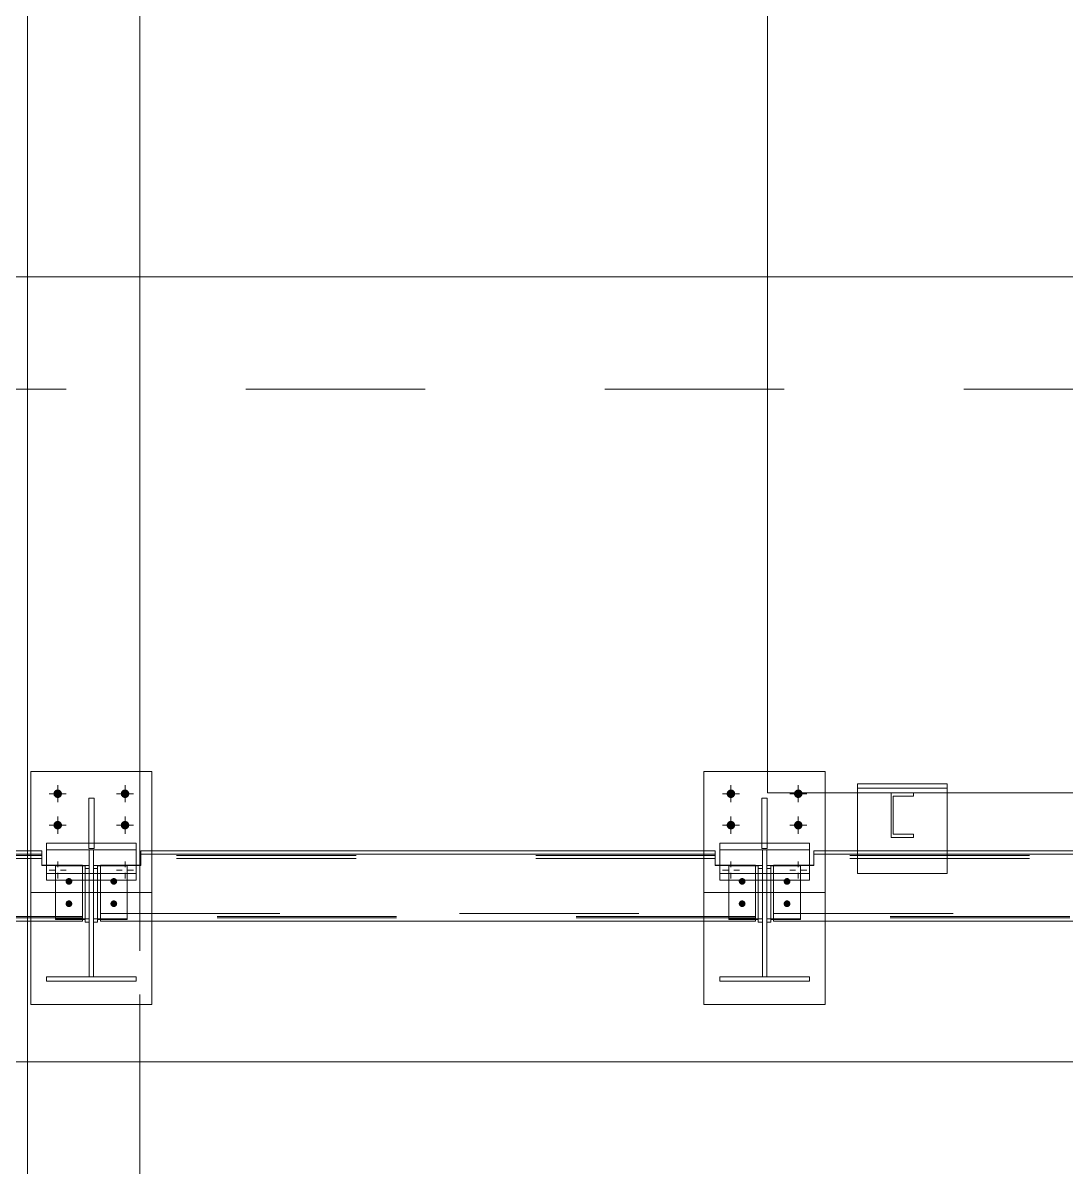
# Model space of a CAD drawing. Header units: millimetres. Extents: x 652937 to 1670132, y 1473552 to 2851037.
# Drawn here: x 663591.984 to 663594.308, y 1524459.759 to 1524462.309 of the extents above; entities that cross this region are included whole.
import ezdxf

# ---------------------------------------------------------------- set-up
doc = ezdxf.new("R2010")
doc.units = ezdxf.units.MM
doc.linetypes.add('XKITLINE00', pattern=[0])
doc.linetypes.add('XKITLINE02', pattern=[4, 2, -2])
for name, color, linetype, lineweight in [('Bolt', 7, 'Continuous', 0), ('Part', 7, 'Continuous', 0), ('S-GRID', 7, 'Continuous', 9)]:
    doc.layers.add(name, color=color, linetype=linetype, lineweight=lineweight)

# ---------------------------------------------------------------- blocks, each defined once
blk = doc.blocks.new('*A19991491')
at = {"layer": 'S-GRID', "color": 7, "linetype": 'XKITLINE00', "lineweight": 0}
for p, q in [((704.080443, 31.468115), (712.017943, 31.468115)), ((713.605443, 31.468115), (715.192943, 31.468115)), ((716.780443, 31.468115), (724.717943, 31.468115))]:
    blk.add_line(p, q, dxfattribs=at)
blk = doc.blocks.new('*A20001492')
at = {"layer": 'Part', "color": 7, "linetype": 'XKITLINE00', "lineweight": 0}
for p, q in [((694.159217, 31.468115), (716.152661, 31.468115)), ((694.159217, 22.718115), (731.152682, 22.718115))]:
    blk.add_line(p, q, dxfattribs=at)
at = {"layer": 'Part', "color": 7, "linetype": 'XKITLINE02', "lineweight": 0}
blk.add_line((716.152661, 31.468115), (723.552661, 31.468115), dxfattribs=at)
blk = doc.blocks.new('*A20041496')
at = {"layer": 'Part', "color": 7, "linetype": 'XKITLINE00', "lineweight": 0}
for p, q in [((701.669207, 25.069122), (701.669205, 25.032985)), ((701.669205, 25.032985), (701.669205, 24.908566)), ((701.669205, 25.032985), (708.069205, 25.032985)), ((708.069207, 25.069122), (701.669207, 25.069122)), ((708.069205, 25.032985), (708.069207, 25.069122)), ((708.069205, 25.032985), (708.069205, 24.908566)), ((701.619196, 24.911457), (701.669205, 24.911457)), ((701.619196, 24.908566), (701.669205, 24.908566)), ((708.069205, 24.911457), (708.119196, 24.911457)), ((708.069205, 24.908566), (708.119196, 24.908566)), ((701.219205, 24.286475), (701.219205, 24.306957)), ((701.219205, 24.286475), (708.519223, 24.286475)), ((708.519223, 24.306957), (708.519223, 24.286475))]:
    blk.add_line(p, q, dxfattribs=at)
at = {"layer": 'Part', "color": 7, "linetype": 'XKITLINE02', "lineweight": 0}
for p, q in [((701.669205, 24.986108), (701.669207, 25.019355)), ((701.669207, 25.019355), (701.669207, 25.069122)), ((708.069207, 25.019355), (701.669207, 25.019355)), ((708.069207, 25.019355), (708.069205, 24.986108)), ((708.069207, 25.069122), (708.069207, 25.019355)), ((701.219205, 24.306957), (701.219205, 24.911457)), ((701.219205, 24.911457), (701.619196, 24.911457)), ((701.219205, 24.908566), (701.619196, 24.908566)), ((708.069205, 24.986108), (701.669205, 24.986108)), ((708.119196, 24.911457), (708.519223, 24.911457)), ((708.119196, 24.908566), (708.519223, 24.908566)), ((708.519223, 24.911457), (708.519223, 24.306957)), ((701.219205, 24.339133), (701.219207, 24.37238)), ((701.219207, 24.37238), (701.219207, 24.322613)), ((701.219207, 24.37238), (708.519226, 24.37238)), ((708.519226, 24.37238), (708.519223, 24.339133)), ((708.519226, 24.322613), (708.519226, 24.37238)), ((708.519223, 24.339133), (701.219205, 24.339133)), ((701.219207, 24.322613), (701.219205, 24.286475)), ((708.519226, 24.322613), (701.219207, 24.322613)), ((708.519223, 24.286475), (708.519226, 24.322613))]:
    blk.add_line(p, q, dxfattribs=at)
blk = doc.blocks.new('*A20391531')
at = {"layer": 'Part', "color": 7, "linetype": 'XKITLINE00', "lineweight": 0}
for p, q in [((707.909217, 31.468115), (707.909217, 47.968115)), ((709.159217, 47.968115), (709.159217, 31.468115)), ((709.159217, 31.468115), (707.909217, 31.468115)), ((709.15923, 31.468115), (709.159217, 31.468115))]:
    blk.add_line(p, q, dxfattribs=at)
at = {"layer": 'Part', "color": 7, "linetype": 'XKITLINE02', "lineweight": 0}
for p, q in [((707.90923, 31.468115), (707.90923, 47.968115)), ((709.15923, 31.468115), (709.15923, 47.968115))]:
    blk.add_line(p, q, dxfattribs=at)
blk = doc.blocks.new('*A22381729')
at = {"layer": 'Part', "color": 7, "linetype": 'XKITLINE00', "lineweight": 0}
for p, q in [((716.152661, 25.718115), (716.152661, 37.118115)), ((716.152666, 25.718115), (716.152661, 25.718115)), ((716.152661, 25.718115), (723.552661, 25.718115))]:
    blk.add_line(p, q, dxfattribs=at)
at = {"layer": 'Part', "color": 7, "linetype": 'XKITLINE02', "lineweight": 0}
blk.add_line((716.152666, 37.118115), (716.152666, 25.718115), dxfattribs=at)
blk = doc.blocks.new('*A23211812')
at = {"layer": 'Part', "color": 7, "linetype": 'XKITLINE00', "lineweight": 0}
for p, q in [((707.909217, 31.468115), (709.15923, 31.468115)), ((707.909217, 31.468115), (707.909217, 25.069122)), ((709.159217, 31.468115), (709.159217, 25.957098)), ((707.909217, 24.286475), (707.909217, 8.791279)), ((709.159217, 23.357098), (709.159217, 8.791279))]:
    blk.add_line(p, q, dxfattribs=at)
at = {"layer": 'Part', "color": 7, "linetype": 'XKITLINE02', "lineweight": 0}
for p, q in [((707.90923, 31.468115), (707.90923, 8.791279)), ((709.15923, 31.468115), (709.15923, 8.791279)), ((709.159217, 25.957098), (709.159217, 23.357098)), ((707.909217, 25.069122), (707.909217, 24.286475))]:
    blk.add_line(p, q, dxfattribs=at)
blk = doc.blocks.new('*A23221813')
at = {"layer": 'Part', "color": 7, "linetype": 'XKITLINE00', "lineweight": 0}
for p, q in [((708.119213, 25.157076), (708.11919, 24.818486)), ((708.119213, 25.157076), (708.589209, 25.157076)), ((708.649209, 25.157076), (709.119213, 25.157076)), ((709.119213, 25.157076), (709.11919, 24.818486)), ((708.11919, 24.743132), (708.11919, 24.818486)), ((708.11919, 24.818486), (709.11919, 24.818486)), ((709.11919, 24.818486), (709.11919, 24.743133)), ((709.11919, 24.743133), (708.11919, 24.743132))]:
    blk.add_line(p, q, dxfattribs=at)
at = {"layer": 'Part', "color": 7, "linetype": 'XKITLINE02', "lineweight": 0}
for p, q in [((708.119213, 25.081723), (708.119213, 25.157076)), ((708.589209, 25.157076), (708.649209, 25.157076)), ((709.119213, 25.157076), (709.119213, 25.081723)), ((708.119213, 25.081723), (708.11919, 24.743132)), ((709.119213, 25.081723), (708.119213, 25.081723)), ((709.119213, 25.081723), (709.11919, 24.743133))]:
    blk.add_line(p, q, dxfattribs=at)
blk = doc.blocks.new('*A23231814')
at = {"layer": 'Part', "color": 7, "linetype": 'XKITLINE02', "lineweight": 0}
for p, q in [((708.594213, 25.08172), (708.59419, 24.743248)), ((708.594213, 25.08172), (708.594213, 23.668126)), ((708.644213, 25.08172), (708.594213, 25.08172)), ((708.644213, 25.08172), (708.64419, 24.743248)), ((708.644213, 23.668126), (708.644213, 25.08172)), ((708.64419, 23.668126), (708.644213, 23.668126))]:
    blk.add_line(p, q, dxfattribs=at)
at = {"layer": 'Part', "color": 7, "linetype": 'XKITLINE00', "lineweight": 0}
for p, q in [((708.59419, 23.668126), (708.59419, 24.743248)), ((708.59419, 24.743248), (708.64419, 24.743248)), ((708.64419, 24.743248), (708.64419, 23.668126)), ((708.64419, 23.668126), (708.59419, 23.668126)), ((708.644213, 23.668126), (708.64419, 23.668126))]:
    blk.add_line(p, q, dxfattribs=at)
blk = doc.blocks.new('*A23241815')
at = {"layer": 'Part', "color": 7, "linetype": 'XKITLINE00', "lineweight": 0}
for p, q in [((708.11919, 23.618126), (708.11919, 23.668126)), ((708.119213, 23.668126), (708.11919, 23.668126)), ((708.11919, 23.668126), (709.11919, 23.668126)), ((708.119213, 23.618126), (708.11919, 23.618126)), ((709.11919, 23.618126), (708.11919, 23.618126)), ((709.119213, 23.668126), (709.11919, 23.668126)), ((709.11919, 23.668126), (709.11919, 23.618126)), ((709.119213, 23.618126), (709.11919, 23.618126))]:
    blk.add_line(p, q, dxfattribs=at)
at = {"layer": 'Part', "color": 7, "linetype": 'XKITLINE02', "lineweight": 0}
for p, q in [((708.119213, 23.618126), (708.119213, 23.668126)), ((709.11919, 23.668126), (709.119213, 23.668126)), ((709.119213, 23.618126), (709.11919, 23.618126)), ((709.119213, 23.668126), (709.119213, 23.618126))]:
    blk.add_line(p, q, dxfattribs=at)
blk = doc.blocks.new('*A23251816')
at = {"layer": 'Part', "color": 7, "linetype": 'XKITLINE02', "lineweight": 0}
for p, q in [((708.219205, 24.908501), (708.219204, 24.904165)), ((708.219205, 24.908501), (708.219204, 24.743132)), ((708.219204, 24.904165), (708.549204, 24.904165)), ((708.594205, 24.908501), (708.219205, 24.908501)), ((708.549204, 24.904165), (708.549202, 24.872364)), ((708.549202, 24.872364), (708.594202, 24.872364)), ((708.549202, 24.872364), (708.549202, 24.743132)), ((708.549204, 24.904165), (708.549205, 24.306957)), ((708.594202, 24.872364), (708.594205, 24.908501)), ((708.594202, 24.872364), (708.594203, 24.275156)), ((708.594205, 24.908501), (708.594205, 24.311294)), ((708.219205, 24.311294), (708.594205, 24.311294)), ((708.549203, 24.275156), (708.549205, 24.306957)), ((708.594203, 24.275156), (708.594205, 24.311294))]:
    blk.add_line(p, q, dxfattribs=at)
at = {"layer": 'Part', "color": 7, "linetype": 'XKITLINE00', "lineweight": 0}
for p, q in [((708.219204, 24.743132), (708.219205, 24.306957)), ((708.549202, 24.743132), (708.549203, 24.275156)), ((708.549205, 24.306957), (708.219205, 24.306957)), ((708.594203, 24.275156), (708.549203, 24.275156))]:
    blk.add_line(p, q, dxfattribs=at)
blk = doc.blocks.new('*A23261817')
at = {"layer": 'Part', "color": 7, "linetype": 'XKITLINE02', "lineweight": 0}
for p, q in [((708.644209, 24.872364), (708.644211, 24.908501)), ((708.644209, 24.275156), (708.644209, 24.872364)), ((708.644209, 24.872364), (708.689209, 24.872364)), ((708.644211, 24.311294), (708.644211, 24.908501)), ((709.019211, 24.908501), (708.644211, 24.908501)), ((708.689209, 24.872364), (708.689211, 24.904165)), ((708.689209, 24.872364), (708.689209, 24.743132)), ((708.689211, 24.306957), (708.689211, 24.904165)), ((708.689211, 24.904165), (709.019211, 24.904165)), ((709.019211, 24.743133), (709.019211, 24.908501)), ((708.644209, 24.275156), (708.644211, 24.311294)), ((708.644211, 24.311294), (709.019211, 24.311294)), ((708.689211, 24.306957), (708.689209, 24.275156)), ((709.019211, 24.311294), (709.019211, 24.306957))]:
    blk.add_line(p, q, dxfattribs=at)
at = {"layer": 'Part', "color": 7, "linetype": 'XKITLINE00', "lineweight": 0}
for p, q in [((708.689209, 24.743132), (708.689209, 24.275156)), ((709.019211, 24.743133), (709.019211, 24.306957)), ((708.689209, 24.275156), (708.644209, 24.275156)), ((709.019211, 24.306957), (708.689211, 24.306957))]:
    blk.add_line(p, q, dxfattribs=at)
blk = doc.blocks.new('*A23271818')
at = {"layer": 'Bolt'}
for points in [[(708.198, 25.716), (708.2, 25.725), (708.205, 25.733), (708.211, 25.741), (708.218, 25.747), (708.226, 25.751), (708.235, 25.754), (708.244, 25.755), (708.254, 25.754), (708.262, 25.751), (708.271, 25.747), (708.278, 25.741), (708.284, 25.733), (708.288, 25.725), (708.291, 25.716), (708.292, 25.707), (708.291, 25.698), (708.288, 25.689), (708.284, 25.681), (708.278, 25.674), (708.271, 25.668), (708.262, 25.663), (708.254, 25.661), (708.244, 25.66), (708.235, 25.661), (708.226, 25.663), (708.218, 25.668), (708.211, 25.674), (708.205, 25.681), (708.2, 25.689), (708.198, 25.698), (708.197, 25.707)], [(708.948, 25.716), (708.95, 25.725), (708.955, 25.733), (708.961, 25.741), (708.968, 25.747), (708.976, 25.751), (708.985, 25.754), (708.994, 25.755), (709.004, 25.754), (709.012, 25.751), (709.021, 25.747), (709.028, 25.741), (709.034, 25.733), (709.038, 25.725), (709.041, 25.716), (709.042, 25.707), (709.041, 25.698), (709.038, 25.689), (709.034, 25.681), (709.028, 25.674), (709.021, 25.668), (709.012, 25.663), (709.004, 25.661), (708.994, 25.66), (708.985, 25.661), (708.976, 25.663), (708.968, 25.668), (708.961, 25.674), (708.955, 25.681), (708.95, 25.689), (708.948, 25.698), (708.947, 25.707)], [(708.198, 25.366), (708.2, 25.375), (708.205, 25.383), (708.211, 25.391), (708.218, 25.397), (708.226, 25.401), (708.235, 25.404), (708.244, 25.405), (708.254, 25.404), (708.262, 25.401), (708.271, 25.397), (708.278, 25.391), (708.284, 25.383), (708.288, 25.375), (708.291, 25.366), (708.292, 25.357), (708.291, 25.348), (708.288, 25.339), (708.284, 25.331), (708.278, 25.324), (708.271, 25.318), (708.262, 25.313), (708.254, 25.311), (708.244, 25.31), (708.235, 25.311), (708.226, 25.313), (708.218, 25.318), (708.211, 25.324), (708.205, 25.331), (708.2, 25.339), (708.198, 25.348), (708.197, 25.357)], [(708.948, 25.366), (708.95, 25.375), (708.955, 25.383), (708.961, 25.391), (708.968, 25.397), (708.976, 25.401), (708.985, 25.404), (708.994, 25.405), (709.004, 25.404), (709.012, 25.401), (709.021, 25.397), (709.028, 25.391), (709.034, 25.383), (709.038, 25.375), (709.041, 25.366), (709.042, 25.357), (709.041, 25.348), (709.038, 25.339), (709.034, 25.331), (709.028, 25.324), (709.021, 25.318), (709.012, 25.313), (709.004, 25.311), (708.994, 25.31), (708.985, 25.311), (708.976, 25.313), (708.968, 25.318), (708.961, 25.324), (708.955, 25.331), (708.95, 25.339), (708.948, 25.348), (708.947, 25.357)]]:
    blk.add_hatch(color=7, dxfattribs=at).paths.add_polyline_path(points, flags=17)
at = {"layer": 'Bolt', "color": 7, "linetype": 'XKITLINE00', "lineweight": 0}
for p, q in [((708.244, 25.612), (708.244, 25.802)), ((708.994, 25.612), (708.994, 25.802)), ((708.149, 25.707), (708.339, 25.707)), ((708.899, 25.707), (709.089, 25.707)), ((708.244, 25.262), (708.244, 25.452)), ((708.994, 25.262), (708.994, 25.452)), ((708.149, 25.357), (708.339, 25.357)), ((708.899, 25.357), (709.089, 25.357)), ((708.244, 24.952), (708.244, 24.889)), ((708.994, 24.952), (708.994, 24.889)), ((708.149, 24.857), (708.213, 24.857)), ((708.244, 24.762), (708.244, 24.825)), ((708.339, 24.857), (708.276, 24.857)), ((708.899, 24.857), (708.963, 24.857)), ((708.994, 24.762), (708.994, 24.825)), ((709.089, 24.857), (709.026, 24.857))]:
    blk.add_line(p, q, dxfattribs=at)
blk = doc.blocks.new('*A23281819')
at = {"layer": 'Bolt'}
for points in [[(708.377, 24.767), (708.384, 24.764), (708.39, 24.761), (708.396, 24.756), (708.4, 24.751), (708.404, 24.744), (708.406, 24.737), (708.407, 24.73), (708.406, 24.723), (708.404, 24.716), (708.4, 24.709), (708.396, 24.704), (708.39, 24.699), (708.384, 24.696), (708.377, 24.693), (708.369, 24.693), (708.362, 24.693), (708.355, 24.696), (708.348, 24.699), (708.343, 24.704), (708.338, 24.709), (708.335, 24.716), (708.332, 24.723), (708.332, 24.73), (708.332, 24.737), (708.335, 24.744), (708.338, 24.751), (708.343, 24.756), (708.348, 24.761), (708.355, 24.764), (708.362, 24.767), (708.369, 24.767)], [(708.377, 24.518), (708.384, 24.516), (708.39, 24.512), (708.396, 24.508), (708.4, 24.502), (708.404, 24.495), (708.406, 24.488), (708.407, 24.481), (708.406, 24.474), (708.404, 24.467), (708.4, 24.46), (708.396, 24.455), (708.39, 24.45), (708.384, 24.447), (708.377, 24.445), (708.369, 24.444), (708.362, 24.445), (708.355, 24.447), (708.348, 24.45), (708.343, 24.455), (708.338, 24.46), (708.335, 24.467), (708.332, 24.474), (708.332, 24.481), (708.332, 24.488), (708.335, 24.495), (708.338, 24.502), (708.343, 24.508), (708.348, 24.512), (708.355, 24.516), (708.362, 24.518), (708.369, 24.518)]]:
    blk.add_hatch(color=7, dxfattribs=at).paths.add_polyline_path(points, flags=17)
at = {"layer": 'Bolt', "color": 7, "linetype": 'XKITLINE00', "lineweight": 0}
for p, q in [((708.369, 24.726), (708.369, 24.749)), ((708.369, 24.477), (708.369, 24.5))]:
    blk.add_line(p, q, dxfattribs=at)
blk = doc.blocks.new('*A23291820')
at = {"layer": 'Bolt'}
for points in [[(708.877, 24.767), (708.884, 24.764), (708.89, 24.761), (708.896, 24.756), (708.9, 24.751), (708.904, 24.744), (708.906, 24.737), (708.907, 24.73), (708.906, 24.723), (708.904, 24.716), (708.9, 24.709), (708.896, 24.704), (708.89, 24.699), (708.884, 24.696), (708.877, 24.693), (708.869, 24.693), (708.862, 24.693), (708.855, 24.696), (708.848, 24.699), (708.843, 24.704), (708.838, 24.709), (708.835, 24.716), (708.832, 24.723), (708.832, 24.73), (708.832, 24.737), (708.835, 24.744), (708.838, 24.751), (708.843, 24.756), (708.848, 24.761), (708.855, 24.764), (708.862, 24.767), (708.869, 24.767)], [(708.877, 24.518), (708.884, 24.516), (708.89, 24.512), (708.896, 24.508), (708.9, 24.502), (708.904, 24.495), (708.906, 24.488), (708.907, 24.481), (708.906, 24.474), (708.904, 24.467), (708.9, 24.46), (708.896, 24.455), (708.89, 24.45), (708.884, 24.447), (708.877, 24.445), (708.869, 24.444), (708.862, 24.445), (708.855, 24.447), (708.848, 24.45), (708.843, 24.455), (708.838, 24.46), (708.835, 24.467), (708.832, 24.474), (708.832, 24.481), (708.832, 24.488), (708.835, 24.495), (708.838, 24.502), (708.843, 24.508), (708.848, 24.512), (708.855, 24.516), (708.862, 24.518), (708.869, 24.518)]]:
    blk.add_hatch(color=7, dxfattribs=at).paths.add_polyline_path(points, flags=17)
at = {"layer": 'Bolt', "color": 7, "linetype": 'XKITLINE00', "lineweight": 0}
for p, q in [((708.869, 24.726), (708.869, 24.749)), ((708.869, 24.477), (708.869, 24.5))]:
    blk.add_line(p, q, dxfattribs=at)
blk = doc.blocks.new('*A23301821')
at = {"layer": 'Part', "color": 7, "linetype": 'XKITLINE02', "lineweight": 0}
for p, q in [((707.94424, 25.957098), (709.29424, 25.957098)), ((707.94424, 24.607098), (707.94424, 25.957098)), ((707.94424, 24.607098), (707.94424, 25.957098)), ((709.29424, 25.957098), (709.29424, 24.607098)), ((709.29424, 24.607098), (709.29424, 25.957098)), ((709.29424, 24.607098), (707.94424, 24.607098))]:
    blk.add_line(p, q, dxfattribs=at)
blk = doc.blocks.new('*A23311822')
at = {"layer": 'Part', "color": 7, "linetype": 'XKITLINE00', "lineweight": 0}
for p, q in [((708.589209, 25.096892), (708.58921, 25.657073)), ((708.64921, 25.657073), (708.58921, 25.657073)), ((708.64921, 25.657073), (708.649209, 25.096892)), ((708.649213, 25.657073), (708.64921, 25.657073)), ((708.649209, 25.096892), (708.589209, 25.096892))]:
    blk.add_line(p, q, dxfattribs=at)
at = {"layer": 'Part', "color": 7, "linetype": 'XKITLINE02', "lineweight": 0}
for p, q in [((708.589213, 25.657073), (708.589213, 25.157073)), ((708.64921, 25.657073), (708.649213, 25.657073)), ((708.649213, 25.157073), (708.649213, 25.657073)), ((708.589213, 25.157073), (708.589209, 25.096892)), ((708.649213, 25.157073), (708.589213, 25.157073)), ((708.649209, 25.096892), (708.649213, 25.157073))]:
    blk.add_line(p, q, dxfattribs=at)
blk = doc.blocks.new('*A23321823')
at = {"layer": 'Part', "color": 7, "linetype": 'XKITLINE00', "lineweight": 0}
for p, q in [((707.944233, 25.957098), (707.944234, 25.957098)), ((709.294233, 25.957098), (707.944233, 25.957098)), ((707.944233, 25.957098), (707.944233, 25.069122)), ((709.294234, 25.957098), (709.294233, 25.957098)), ((709.294233, 25.957098), (709.294233, 25.069122)), ((707.944233, 24.286475), (707.944233, 23.357098)), ((709.294233, 24.286475), (709.294233, 23.357098)), ((707.944234, 23.357098), (707.944233, 23.357098)), ((707.944233, 23.357098), (709.294233, 23.357098)), ((709.294234, 23.357098), (709.294233, 23.357098))]:
    blk.add_line(p, q, dxfattribs=at)
at = {"layer": 'Part', "color": 7, "linetype": 'XKITLINE02', "lineweight": 0}
for p, q in [((707.944234, 25.957098), (707.944234, 23.357098)), ((709.294234, 25.957098), (709.294234, 23.357098)), ((707.944233, 25.069122), (707.944233, 24.286475)), ((709.294233, 25.069122), (709.294233, 24.286475))]:
    blk.add_line(p, q, dxfattribs=at)
blk = doc.blocks.new('*A23341825')
at = {"layer": 'Part', "color": 7, "linetype": 'XKITLINE02', "lineweight": 0}
for p, q in [((704.359236, 31.468115), (704.359227, 31.468115)), ((704.359227, 31.468115), (724.339236, 31.468115)), ((704.359227, 30.218115), (704.359227, 31.468115)), ((724.339227, 31.468115), (724.339227, 30.218115)), ((724.339227, 30.218115), (704.359227, 30.218115)), ((724.339227, 30.218115), (724.339236, 30.218115))]:
    blk.add_line(p, q, dxfattribs=at)
blk = doc.blocks.new('*A23711862')
at = {"layer": 'Part', "color": 7, "linetype": 'XKITLINE00', "lineweight": 0}
for p, q in [((716.669207, 25.069122), (716.669205, 25.032985)), ((716.669205, 25.032985), (716.669205, 24.908566)), ((716.669205, 25.032985), (723.069205, 25.032985)), ((723.069207, 25.069122), (716.669207, 25.069122)), ((723.069205, 25.032985), (723.069207, 25.069122)), ((723.069205, 25.032985), (723.069205, 24.908566)), ((716.619196, 24.911457), (716.669205, 24.911457)), ((716.619196, 24.908566), (716.669205, 24.908566)), ((723.119196, 24.911457), (723.069205, 24.911457)), ((723.119196, 24.908566), (723.069205, 24.908566)), ((716.219205, 24.286475), (716.219205, 24.306957)), ((716.219205, 24.286475), (723.519223, 24.286475)), ((723.519223, 24.306957), (723.519223, 24.286475))]:
    blk.add_line(p, q, dxfattribs=at)
at = {"layer": 'Part', "color": 7, "linetype": 'XKITLINE02', "lineweight": 0}
for p, q in [((716.669205, 24.986108), (716.669207, 25.019355)), ((716.669207, 25.019355), (716.669207, 25.069122)), ((723.069207, 25.019355), (716.669207, 25.019355)), ((723.069207, 25.019355), (723.069205, 24.986108)), ((723.069207, 25.069122), (723.069207, 25.019355)), ((716.219205, 24.306957), (716.219205, 24.911457)), ((716.219205, 24.911457), (716.619196, 24.911457)), ((716.219205, 24.908566), (716.619196, 24.908566)), ((723.069205, 24.986108), (716.669205, 24.986108)), ((723.519223, 24.911457), (723.119196, 24.911457)), ((723.519223, 24.908566), (723.119196, 24.908566)), ((723.519223, 24.911457), (723.519223, 24.306957)), ((716.219205, 24.339133), (716.219207, 24.37238)), ((716.219207, 24.37238), (716.219207, 24.322613)), ((716.219207, 24.37238), (723.519226, 24.37238)), ((723.519226, 24.37238), (723.519223, 24.339133)), ((723.519226, 24.322613), (723.519226, 24.37238)), ((723.519223, 24.339133), (716.219205, 24.339133)), ((716.219207, 24.322613), (716.219205, 24.286475)), ((723.519226, 24.322613), (716.219207, 24.322613)), ((723.519223, 24.286475), (723.519226, 24.322613))]:
    blk.add_line(p, q, dxfattribs=at)
blk = doc.blocks.new('*A23851876')
at = {"layer": 'Part', "color": 7, "linetype": 'XKITLINE00', "lineweight": 0}
for p, q in [((715.619213, 25.157076), (715.61919, 24.81849)), ((715.619213, 25.157076), (716.089209, 25.157076)), ((716.149209, 25.157076), (716.619213, 25.157076)), ((716.619213, 25.157076), (716.61919, 24.818491)), ((715.61919, 24.81849), (716.61919, 24.818491)), ((715.61919, 24.743137), (715.61919, 24.81849)), ((716.61919, 24.818491), (716.61919, 24.743137)), ((716.61919, 24.743137), (715.61919, 24.743137))]:
    blk.add_line(p, q, dxfattribs=at)
at = {"layer": 'Part', "color": 7, "linetype": 'XKITLINE02', "lineweight": 0}
for p, q in [((715.619213, 25.081723), (715.619213, 25.157076)), ((716.089209, 25.157076), (716.149209, 25.157076)), ((716.619213, 25.157076), (716.619213, 25.081723)), ((715.619213, 25.081723), (715.61919, 24.743137)), ((716.619213, 25.081723), (715.619213, 25.081723)), ((716.619213, 25.081723), (716.61919, 24.743137))]:
    blk.add_line(p, q, dxfattribs=at)
blk = doc.blocks.new('*A23861877')
at = {"layer": 'Part', "color": 7, "linetype": 'XKITLINE02', "lineweight": 0}
for p, q in [((716.094213, 25.08172), (716.09419, 24.743252)), ((716.094213, 25.08172), (716.094213, 23.668126)), ((716.144213, 25.08172), (716.094213, 25.08172)), ((716.144213, 25.08172), (716.14419, 24.743252)), ((716.144213, 23.668126), (716.144213, 25.08172)), ((716.14419, 23.668126), (716.144213, 23.668126))]:
    blk.add_line(p, q, dxfattribs=at)
at = {"layer": 'Part', "color": 7, "linetype": 'XKITLINE00', "lineweight": 0}
for p, q in [((716.09419, 23.668126), (716.09419, 24.743252)), ((716.09419, 24.743252), (716.14419, 24.743252)), ((716.14419, 24.743252), (716.14419, 23.668126)), ((716.14419, 23.668126), (716.09419, 23.668126)), ((716.144213, 23.668126), (716.14419, 23.668126))]:
    blk.add_line(p, q, dxfattribs=at)
blk = doc.blocks.new('*A23871878')
at = {"layer": 'Part', "color": 7, "linetype": 'XKITLINE00', "lineweight": 0}
for p, q in [((715.61919, 23.618126), (715.61919, 23.668126)), ((715.619213, 23.668126), (715.61919, 23.668126)), ((715.61919, 23.668126), (716.61919, 23.668126)), ((715.619213, 23.618126), (715.61919, 23.618126)), ((716.61919, 23.618126), (715.61919, 23.618126)), ((716.619213, 23.668126), (716.61919, 23.668126)), ((716.61919, 23.668126), (716.61919, 23.618126)), ((716.619213, 23.618126), (716.61919, 23.618126))]:
    blk.add_line(p, q, dxfattribs=at)
at = {"layer": 'Part', "color": 7, "linetype": 'XKITLINE02', "lineweight": 0}
for p, q in [((715.619213, 23.618126), (715.619213, 23.668126)), ((716.61919, 23.668126), (716.619213, 23.668126)), ((716.619213, 23.618126), (716.61919, 23.618126)), ((716.619213, 23.668126), (716.619213, 23.618126))]:
    blk.add_line(p, q, dxfattribs=at)
blk = doc.blocks.new('*A23881879')
at = {"layer": 'Part', "color": 7, "linetype": 'XKITLINE00', "lineweight": 0}
for p, q in [((709.169207, 25.069122), (709.169205, 25.032985)), ((709.169205, 25.032985), (709.169205, 24.908566)), ((709.169205, 25.032985), (715.569205, 25.032985)), ((715.569207, 25.069122), (709.169207, 25.069122)), ((715.569205, 25.032985), (715.569207, 25.069122)), ((715.569205, 25.032985), (715.569205, 24.908566)), ((709.119196, 24.911457), (709.169205, 24.911457)), ((709.119196, 24.908566), (709.169205, 24.908566)), ((715.569205, 24.911457), (715.619196, 24.911457)), ((715.569205, 24.908566), (715.619196, 24.908566)), ((708.719205, 24.286475), (708.719205, 24.306957)), ((708.719205, 24.286475), (716.019223, 24.286475)), ((716.019223, 24.306957), (716.019223, 24.286475))]:
    blk.add_line(p, q, dxfattribs=at)
at = {"layer": 'Part', "color": 7, "linetype": 'XKITLINE02', "lineweight": 0}
for p, q in [((709.169205, 24.986108), (709.169207, 25.019355)), ((709.169207, 25.019355), (709.169207, 25.069122)), ((715.569207, 25.019355), (709.169207, 25.019355)), ((715.569207, 25.019355), (715.569205, 24.986108)), ((715.569207, 25.069122), (715.569207, 25.019355)), ((708.719205, 24.306957), (708.719205, 24.911457)), ((708.719205, 24.911457), (709.119196, 24.911457)), ((708.719205, 24.908566), (709.119196, 24.908566)), ((715.569205, 24.986108), (709.169205, 24.986108)), ((715.619196, 24.911457), (716.019223, 24.911457)), ((715.619196, 24.908566), (716.019223, 24.908566)), ((716.019223, 24.911457), (716.019223, 24.306957)), ((708.719205, 24.339133), (708.719207, 24.37238)), ((708.719207, 24.37238), (708.719207, 24.322613)), ((708.719207, 24.37238), (716.019226, 24.37238)), ((716.019226, 24.37238), (716.019223, 24.339133)), ((716.019226, 24.322613), (716.019226, 24.37238)), ((716.019223, 24.339133), (708.719205, 24.339133)), ((708.719207, 24.322613), (708.719205, 24.286475)), ((716.019226, 24.322613), (708.719207, 24.322613)), ((716.019223, 24.286475), (716.019226, 24.322613))]:
    blk.add_line(p, q, dxfattribs=at)
blk = doc.blocks.new('*A23891880')
at = {"layer": 'Part', "color": 7, "linetype": 'XKITLINE02', "lineweight": 0}
for p, q in [((718.15272, 25.818115), (717.152718, 25.818115)), ((717.152718, 25.818115), (717.152718, 25.718115)), ((717.15272, 24.818115), (717.15272, 25.818115)), ((718.152718, 25.818115), (718.152718, 25.718115)), ((718.15272, 24.818115), (718.15272, 25.818115)), ((717.152718, 25.069122), (717.152718, 24.818115)), ((718.152718, 25.069122), (718.152718, 24.818115)), ((717.152718, 24.818115), (718.15272, 24.818115))]:
    blk.add_line(p, q, dxfattribs=at)
at = {"layer": 'Part', "color": 7, "linetype": 'XKITLINE00', "lineweight": 0}
for p, q in [((717.152718, 25.718115), (717.152718, 25.069122)), ((718.152718, 25.718115), (718.152718, 25.069122))]:
    blk.add_line(p, q, dxfattribs=at)
blk = doc.blocks.new('*A23901881')
at = {"layer": 'Part', "color": 7, "linetype": 'XKITLINE02', "lineweight": 0}
for p, q in [((718.152717, 25.768115), (717.152712, 25.768115)), ((717.152712, 25.718115), (717.152712, 25.768115)), ((717.152717, 25.718115), (717.152717, 25.768115)), ((718.152712, 25.768115), (718.152717, 25.768115)), ((718.152712, 25.718115), (718.152712, 25.768115)), ((718.152717, 25.768115), (718.152717, 25.718115)), ((718.152717, 25.718115), (717.152712, 25.718115)), ((718.152717, 25.718115), (718.152712, 25.718115))]:
    blk.add_line(p, q, dxfattribs=at)
blk = doc.blocks.new('*A23911882')
at = {"layer": 'Part', "color": 7, "linetype": 'XKITLINE00', "lineweight": 0}
for p, q in [((717.52773, 25.718115), (717.52773, 25.218115)), ((717.552735, 25.680615), (717.55273, 25.680615)), ((717.55273, 25.680615), (717.77773, 25.680615)), ((717.55273, 25.680615), (717.55273, 25.255615)), ((717.77773, 25.680615), (717.77773, 25.718115)), ((717.777735, 25.680615), (717.77773, 25.680615)), ((717.552735, 25.255615), (717.55273, 25.255615)), ((717.55273, 25.255615), (717.77773, 25.255615)), ((717.77773, 25.255615), (717.777735, 25.255615)), ((717.77773, 25.255615), (717.77773, 25.218115)), ((717.527735, 25.218115), (717.52773, 25.218115)), ((717.52773, 25.218115), (717.77773, 25.218115)), ((717.777735, 25.218115), (717.77773, 25.218115))]:
    blk.add_line(p, q, dxfattribs=at)
at = {"layer": 'Part', "color": 7, "linetype": 'XKITLINE02', "lineweight": 0}
for p, q in [((717.52773, 25.718115), (717.777735, 25.718115)), ((717.527735, 25.218115), (717.527735, 25.718115)), ((717.552735, 25.680615), (717.552735, 25.255615)), ((717.777735, 25.718115), (717.777735, 25.680615)), ((717.777735, 25.255615), (717.777735, 25.218115))]:
    blk.add_line(p, q, dxfattribs=at)
blk = doc.blocks.new('*A23921883')
at = {"layer": 'Bolt'}
for points in [[(716.377, 24.767), (716.384, 24.764), (716.39, 24.761), (716.396, 24.756), (716.4, 24.751), (716.404, 24.744), (716.406, 24.737), (716.407, 24.73), (716.406, 24.723), (716.404, 24.716), (716.4, 24.709), (716.396, 24.704), (716.39, 24.699), (716.384, 24.696), (716.377, 24.693), (716.369, 24.693), (716.362, 24.693), (716.355, 24.696), (716.348, 24.699), (716.343, 24.704), (716.338, 24.709), (716.335, 24.716), (716.332, 24.723), (716.332, 24.73), (716.332, 24.737), (716.335, 24.744), (716.338, 24.751), (716.343, 24.756), (716.348, 24.761), (716.355, 24.764), (716.362, 24.767), (716.369, 24.767)], [(716.377, 24.518), (716.384, 24.516), (716.39, 24.512), (716.396, 24.508), (716.4, 24.502), (716.404, 24.495), (716.406, 24.488), (716.407, 24.481), (716.406, 24.474), (716.404, 24.467), (716.4, 24.46), (716.396, 24.455), (716.39, 24.45), (716.384, 24.447), (716.377, 24.445), (716.369, 24.444), (716.362, 24.445), (716.355, 24.447), (716.348, 24.45), (716.343, 24.455), (716.338, 24.46), (716.335, 24.467), (716.332, 24.474), (716.332, 24.481), (716.332, 24.488), (716.335, 24.495), (716.338, 24.502), (716.343, 24.508), (716.348, 24.512), (716.355, 24.516), (716.362, 24.518), (716.369, 24.518)]]:
    blk.add_hatch(color=7, dxfattribs=at).paths.add_polyline_path(points, flags=17)
at = {"layer": 'Bolt', "color": 7, "linetype": 'XKITLINE00', "lineweight": 0}
for p, q in [((716.369, 24.726), (716.369, 24.749)), ((716.369, 24.477), (716.369, 24.5))]:
    blk.add_line(p, q, dxfattribs=at)
blk = doc.blocks.new('*A23931884')
at = {"layer": 'Bolt'}
for points in [[(715.877, 24.767), (715.884, 24.764), (715.89, 24.761), (715.896, 24.756), (715.9, 24.751), (715.904, 24.744), (715.906, 24.737), (715.907, 24.73), (715.906, 24.723), (715.904, 24.716), (715.9, 24.709), (715.896, 24.704), (715.89, 24.699), (715.884, 24.696), (715.877, 24.693), (715.869, 24.693), (715.862, 24.693), (715.855, 24.696), (715.848, 24.699), (715.843, 24.704), (715.838, 24.709), (715.835, 24.716), (715.832, 24.723), (715.832, 24.73), (715.832, 24.737), (715.835, 24.744), (715.838, 24.751), (715.843, 24.756), (715.848, 24.761), (715.855, 24.764), (715.862, 24.767), (715.869, 24.767)], [(715.877, 24.518), (715.884, 24.516), (715.89, 24.512), (715.896, 24.508), (715.9, 24.502), (715.904, 24.495), (715.906, 24.488), (715.907, 24.481), (715.906, 24.474), (715.904, 24.467), (715.9, 24.46), (715.896, 24.455), (715.89, 24.45), (715.884, 24.447), (715.877, 24.445), (715.869, 24.444), (715.862, 24.445), (715.855, 24.447), (715.848, 24.45), (715.843, 24.455), (715.838, 24.46), (715.835, 24.467), (715.832, 24.474), (715.832, 24.481), (715.832, 24.488), (715.835, 24.495), (715.838, 24.502), (715.843, 24.508), (715.848, 24.512), (715.855, 24.516), (715.862, 24.518), (715.869, 24.518)]]:
    blk.add_hatch(color=7, dxfattribs=at).paths.add_polyline_path(points, flags=17)
at = {"layer": 'Bolt', "color": 7, "linetype": 'XKITLINE00', "lineweight": 0}
for p, q in [((715.869, 24.726), (715.869, 24.749)), ((715.869, 24.477), (715.869, 24.5))]:
    blk.add_line(p, q, dxfattribs=at)
blk = doc.blocks.new('*A23941885')
at = {"layer": 'Bolt'}
for points in [[(715.698, 25.716), (715.7, 25.725), (715.705, 25.733), (715.711, 25.741), (715.718, 25.747), (715.726, 25.751), (715.735, 25.754), (715.744, 25.755), (715.754, 25.754), (715.762, 25.751), (715.771, 25.747), (715.778, 25.741), (715.784, 25.733), (715.788, 25.725), (715.791, 25.716), (715.792, 25.707), (715.791, 25.698), (715.788, 25.689), (715.784, 25.681), (715.778, 25.674), (715.771, 25.668), (715.762, 25.663), (715.754, 25.661), (715.744, 25.66), (715.735, 25.661), (715.726, 25.663), (715.718, 25.668), (715.711, 25.674), (715.705, 25.681), (715.7, 25.689), (715.698, 25.698), (715.697, 25.707)], [(716.448, 25.716), (716.45, 25.725), (716.455, 25.733), (716.461, 25.741), (716.468, 25.747), (716.476, 25.751), (716.485, 25.754), (716.494, 25.755), (716.504, 25.754), (716.512, 25.751), (716.521, 25.747), (716.528, 25.741), (716.534, 25.733), (716.538, 25.725), (716.541, 25.716), (716.542, 25.707), (716.541, 25.698), (716.538, 25.689), (716.534, 25.681), (716.528, 25.674), (716.521, 25.668), (716.512, 25.663), (716.504, 25.661), (716.494, 25.66), (716.485, 25.661), (716.476, 25.663), (716.468, 25.668), (716.461, 25.674), (716.455, 25.681), (716.45, 25.689), (716.448, 25.698), (716.447, 25.707)], [(715.698, 25.366), (715.7, 25.375), (715.705, 25.383), (715.711, 25.391), (715.718, 25.397), (715.726, 25.401), (715.735, 25.404), (715.744, 25.405), (715.754, 25.404), (715.762, 25.401), (715.771, 25.397), (715.778, 25.391), (715.784, 25.383), (715.788, 25.375), (715.791, 25.366), (715.792, 25.357), (715.791, 25.348), (715.788, 25.339), (715.784, 25.331), (715.778, 25.324), (715.771, 25.318), (715.762, 25.313), (715.754, 25.311), (715.744, 25.31), (715.735, 25.311), (715.726, 25.313), (715.718, 25.318), (715.711, 25.324), (715.705, 25.331), (715.7, 25.339), (715.698, 25.348), (715.697, 25.357)], [(716.448, 25.366), (716.45, 25.375), (716.455, 25.383), (716.461, 25.391), (716.468, 25.397), (716.476, 25.401), (716.485, 25.404), (716.494, 25.405), (716.504, 25.404), (716.512, 25.401), (716.521, 25.397), (716.528, 25.391), (716.534, 25.383), (716.538, 25.375), (716.541, 25.366), (716.542, 25.357), (716.541, 25.348), (716.538, 25.339), (716.534, 25.331), (716.528, 25.324), (716.521, 25.318), (716.512, 25.313), (716.504, 25.311), (716.494, 25.31), (716.485, 25.311), (716.476, 25.313), (716.468, 25.318), (716.461, 25.324), (716.455, 25.331), (716.45, 25.339), (716.448, 25.348), (716.447, 25.357)]]:
    blk.add_hatch(color=7, dxfattribs=at).paths.add_polyline_path(points, flags=17)
at = {"layer": 'Bolt', "color": 7, "linetype": 'XKITLINE00', "lineweight": 0}
for p, q in [((715.744, 25.612), (715.744, 25.802)), ((716.494, 25.612), (716.494, 25.802)), ((715.649, 25.707), (715.839, 25.707)), ((716.399, 25.707), (716.589, 25.707)), ((715.744, 25.262), (715.744, 25.452)), ((716.494, 25.262), (716.494, 25.452)), ((715.649, 25.357), (715.839, 25.357)), ((716.399, 25.357), (716.589, 25.357)), ((715.744, 24.952), (715.744, 24.889)), ((716.494, 24.952), (716.494, 24.889)), ((715.649, 24.857), (715.713, 24.857)), ((715.744, 24.762), (715.744, 24.825)), ((715.839, 24.857), (715.776, 24.857)), ((716.399, 24.857), (716.463, 24.857)), ((716.494, 24.762), (716.494, 24.825)), ((716.589, 24.857), (716.526, 24.857))]:
    blk.add_line(p, q, dxfattribs=at)
blk = doc.blocks.new('*A23951886')
at = {"layer": 'Part', "color": 7, "linetype": 'XKITLINE02', "lineweight": 0}
for p, q in [((716.144209, 24.872364), (716.144211, 24.908501)), ((716.144209, 24.275156), (716.144209, 24.872364)), ((716.144209, 24.872364), (716.189209, 24.872364)), ((716.144211, 24.311294), (716.144211, 24.908501)), ((716.519211, 24.908501), (716.144211, 24.908501)), ((716.189209, 24.872364), (716.189211, 24.904165)), ((716.189209, 24.872364), (716.189209, 24.743137)), ((716.189211, 24.306957), (716.189211, 24.904165)), ((716.189211, 24.904165), (716.519211, 24.904165)), ((716.519211, 24.743137), (716.519211, 24.908501)), ((716.144209, 24.275156), (716.144211, 24.311294)), ((716.144211, 24.311294), (716.519211, 24.311294)), ((716.189211, 24.306957), (716.189209, 24.275156)), ((716.519211, 24.311294), (716.519211, 24.306957))]:
    blk.add_line(p, q, dxfattribs=at)
at = {"layer": 'Part', "color": 7, "linetype": 'XKITLINE00', "lineweight": 0}
for p, q in [((716.189209, 24.743137), (716.189209, 24.275156)), ((716.519211, 24.743137), (716.519211, 24.306957)), ((716.189209, 24.275156), (716.144209, 24.275156)), ((716.519211, 24.306957), (716.189211, 24.306957))]:
    blk.add_line(p, q, dxfattribs=at)
blk = doc.blocks.new('*A23961887')
at = {"layer": 'Part', "color": 7, "linetype": 'XKITLINE02', "lineweight": 0}
for p, q in [((715.719205, 24.908501), (715.719204, 24.904165)), ((715.719205, 24.908501), (715.719204, 24.743137)), ((715.719204, 24.904165), (716.049204, 24.904165)), ((716.094205, 24.908501), (715.719205, 24.908501)), ((716.049204, 24.904165), (716.049202, 24.872364)), ((716.049202, 24.872364), (716.094202, 24.872364)), ((716.049202, 24.872364), (716.049202, 24.743137)), ((716.049204, 24.904165), (716.049205, 24.306957)), ((716.094202, 24.872364), (716.094205, 24.908501)), ((716.094202, 24.872364), (716.094203, 24.275156)), ((716.094205, 24.908501), (716.094205, 24.311294)), ((715.719205, 24.311294), (716.094205, 24.311294)), ((716.049203, 24.275156), (716.049205, 24.306957)), ((716.094203, 24.275156), (716.094205, 24.311294))]:
    blk.add_line(p, q, dxfattribs=at)
at = {"layer": 'Part', "color": 7, "linetype": 'XKITLINE00', "lineweight": 0}
for p, q in [((715.719204, 24.743137), (715.719205, 24.306957)), ((716.049202, 24.743137), (716.049203, 24.275156)), ((716.049205, 24.306957), (715.719205, 24.306957)), ((716.094203, 24.275156), (716.049203, 24.275156))]:
    blk.add_line(p, q, dxfattribs=at)
blk = doc.blocks.new('*A23971888')
at = {"layer": 'Part', "color": 7, "linetype": 'XKITLINE02', "lineweight": 0}
for p, q in [((715.44424, 25.957098), (716.79424, 25.957098)), ((715.44424, 24.607098), (715.44424, 25.957098)), ((715.44424, 24.607098), (715.44424, 25.957098)), ((716.79424, 25.957098), (716.79424, 24.607098)), ((716.79424, 24.607098), (716.79424, 25.957098)), ((716.79424, 24.607098), (715.44424, 24.607098))]:
    blk.add_line(p, q, dxfattribs=at)
blk = doc.blocks.new('*A23981889')
at = {"layer": 'Part', "color": 7, "linetype": 'XKITLINE00', "lineweight": 0}
for p, q in [((716.089209, 25.096892), (716.08921, 25.657073)), ((716.14921, 25.657073), (716.08921, 25.657073)), ((716.14921, 25.657073), (716.149209, 25.096892)), ((716.149213, 25.657073), (716.14921, 25.657073)), ((716.149209, 25.096892), (716.089209, 25.096892))]:
    blk.add_line(p, q, dxfattribs=at)
at = {"layer": 'Part', "color": 7, "linetype": 'XKITLINE02', "lineweight": 0}
for p, q in [((716.089213, 25.657073), (716.089213, 25.157073)), ((716.14921, 25.657073), (716.149213, 25.657073)), ((716.149213, 25.157073), (716.149213, 25.657073)), ((716.089213, 25.157073), (716.089209, 25.096892)), ((716.149213, 25.157073), (716.089213, 25.157073)), ((716.149209, 25.096892), (716.149213, 25.157073))]:
    blk.add_line(p, q, dxfattribs=at)
blk = doc.blocks.new('*A23991890')
at = {"layer": 'Part', "color": 7, "linetype": 'XKITLINE00', "lineweight": 0}
for p, q in [((715.444233, 25.957098), (715.444234, 25.957098)), ((715.444233, 25.957098), (716.152661, 25.957098)), ((715.444233, 25.957098), (715.444233, 25.069122)), ((716.794233, 25.718115), (716.794233, 25.069122)), ((715.444233, 24.286475), (715.444233, 23.357098)), ((716.794233, 24.286475), (716.794233, 23.357098)), ((715.444234, 23.357098), (715.444233, 23.357098)), ((715.444233, 23.357098), (716.794233, 23.357098)), ((716.794234, 23.357098), (716.794233, 23.357098))]:
    blk.add_line(p, q, dxfattribs=at)
at = {"layer": 'Part', "color": 7, "linetype": 'XKITLINE02', "lineweight": 0}
for p, q in [((715.444234, 25.957098), (715.444234, 23.357098)), ((716.152661, 25.957098), (716.794234, 25.957098)), ((716.794233, 25.957098), (716.794233, 25.718115)), ((716.794234, 25.957098), (716.794234, 23.357098)), ((715.444233, 25.069122), (715.444233, 24.286475)), ((716.794233, 25.069122), (716.794233, 24.286475))]:
    blk.add_line(p, q, dxfattribs=at)
blk = doc.blocks.new('si11')
at = {"color": 7, "lineweight": 0, "xscale": 200, "yscale": 200, "zscale": 200}
for name in ['*A22381729', '*A20391531', '*A19991491', '*A20001492', '*A23341825', '*A23211812', '*A23301821', '*A23321823', '*A23971888', '*A23991890', '*A23271818', '*A23941885', '*A23891880', '*A23901881', '*A23911882', '*A23311822', '*A23981889', '*A23221813', '*A23851876', '*A20041496', '*A23231814', '*A23881879', '*A23861877', '*A23711862', '*A23251816', '*A23261817', '*A23961887', '*A23951886', '*A23281819', '*A23291820', '*A23931884', '*A23921883', '*A23241815', '*A23871878']:
    blk.add_blockref(name, (-125633.2, 57033.4), dxfattribs=at)

msp = doc.modelspace()

# ---------------------------------------------------------------- block references
at = {"color": 7, "xscale": 0.001, "yscale": 0.001, "zscale": 0.001}
msp.add_blockref('si11', (663576.0456, 1524398.4161), dxfattribs=at)

doc.saveas('drawing.dxf')
